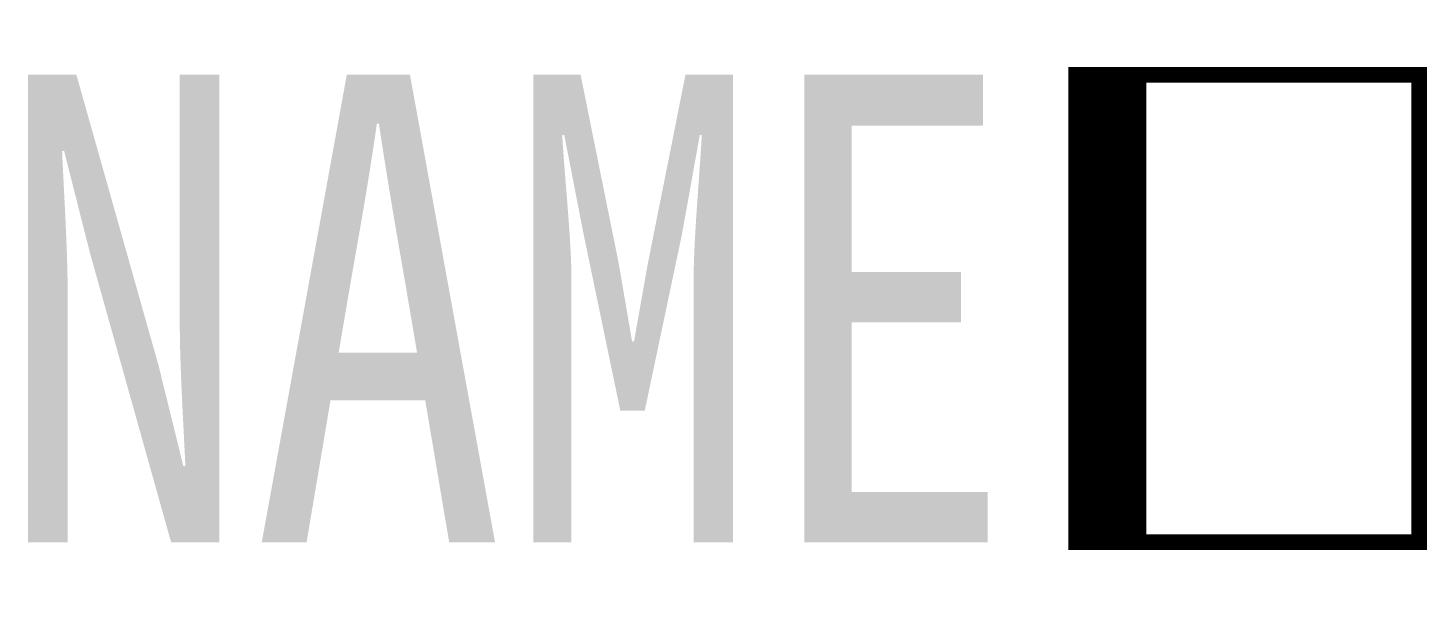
# Model space of a CAD drawing. Header units: inches. Extents: x -6.92 to 2.05, y -0.3 to 3.3.
import ezdxf
from ezdxf.enums import TextEntityAlignment as Align

# ---------------------------------------------------------------- set-up
doc = ezdxf.new("R2010")
doc.units = ezdxf.units.IN
doc.header["$MEASUREMENT"] = 0
doc.styles.add('HZ', font='', dxfattribs={"width": 0.75})
doc.styles.get('HZ').set_extended_font_data('SimSun')

msp = doc.modelspace()

# ---------------------------------------------------------------- linework, layer by layer
at = {"const_width": 0.5}
msp.add_lwpolyline([(0, 3.05), (0, -0.05)], dxfattribs=at)
msp.add_lwpolyline([(0, 3, 0.1, 0.1, 0), (2, 3, 0.1, 0.1, 0), (2, 0, 0.1, 0.1, 0), (0, 0, 0, 0, 0)], format="xyseb")

# ---------------------------------------------------------------- texts
at = {"style": 'HZ', "width": 0.8}
msp.add_attdef('NAME', text='T000', height=3, dxfattribs=at).set_placement((-0.5914, 1.5), align=Align.MIDDLE_RIGHT)

doc.saveas('drawing.dxf')
